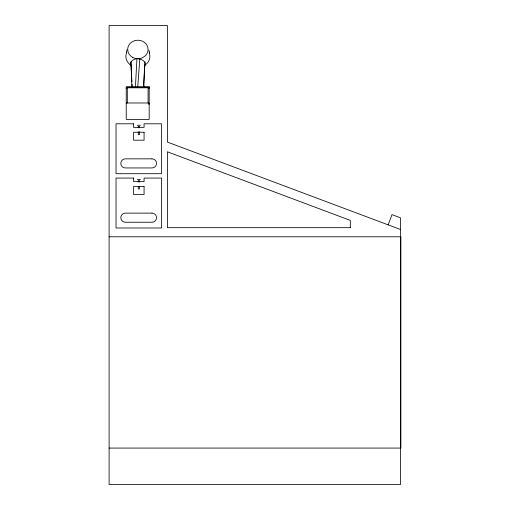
<?xml version="1.0" encoding="UTF-8"?>
<svg xmlns="http://www.w3.org/2000/svg" width="510" height="510" viewBox="0 0 510 510"><rect width="100%" height="100%" fill="white"/><g stroke="black" fill="none" stroke-linecap="round" stroke-linejoin="round"><path stroke-width="0.76" d="M143.903 87.076L144.719 64.585M135.386 87.497L136.909 59.389M143.38 86.802L144.993 61.786M137.668 87.771L139.791 59.134M126.359 52.383L127.016 49.77M388.167 224.865L392.005 214.633L400.535 217.827L400.535 484.5L109.102 484.5L109.102 25.5L167.388 25.5L167.388 142.073L400.535 229.5M144.706 66.096L145.229 64.668A19.584 8.275 0 0 0 144.999 62.819C142.43 57.56 132.396 57.171 130.534 63.144A19.584 8.275 0 0 0 130.77 64.993L131.28 65.93M126.225 103.441A1.09 0.459 0 0 1 127.315 102.982L148.085 102.982A1.09 0.459 0 0 1 149.175 103.441M137.279 125.256L140.428 125.256M137.279 179.533L140.428 179.533M109.102 236.787L400.535 236.787M109.102 448.073L400.535 448.073M148.939 50.369L149.538 53.021L149.309 52.02M130.77 62.367L131.95 81.906M132.09 84.246L132.237 86.623M131.044 61.417L131.861 86.662M400.898 236.787L400.898 448.073M148.085 87.172L148.085 102.982M139.459 127.838L139.459 126.327L138.255 126.327L138.255 127.838M139.459 131.625L139.459 134.646L138.255 134.646L138.255 131.625M139.459 182.121L139.459 180.604L138.255 180.604L138.255 182.121M139.459 186.66L139.459 188.929L138.255 188.929L138.255 186.66M127.315 87.172L127.315 102.982M148.678 103.128A1.09 0.988 0 0 1 149.175 103.957A1.09 0.459 0 0 1 148.678 104.346M149.271 52.881A12.03 10.901 0 0 1 144.795 65.299M131.803 65.784A12.03 10.901 0 0 1 126.748 52.262M149.175 86.802L126.225 86.802L126.225 119.142A1.09 0.459 0 0 0 127.315 119.608L148.085 119.608A1.09 0.459 0 0 0 149.175 119.142L149.175 86.802M148.085 87.261L127.315 87.261A1.09 0.988 0 0 0 126.225 88.255A1.09 0.459 0 0 1 127.315 87.79L148.085 87.79A1.09 0.459 0 0 1 149.175 88.255A1.09 0.988 0 0 0 148.085 87.261M133.512 123.796L116.025 123.796L116.025 173.706L161.562 173.706L161.562 123.796L144.075 123.796L144.075 127.353L133.512 127.353L133.512 123.796M144.075 132.262L133.512 132.262L133.512 140.186L144.075 140.186L144.075 132.262M151.967 158.846L125.377 158.846A4.552 4.552 0 0 0 120.819 163.398A4.552 4.552 0 0 0 125.377 167.949L151.967 167.949A4.552 4.552 0 0 0 156.519 163.398A4.552 4.552 0 0 0 151.967 158.846M133.512 178.073L116.025 178.073L116.025 227.983L161.562 227.983L161.562 178.073L144.075 178.073L144.075 181.63L133.512 181.63L133.512 178.073M144.075 186.539L133.512 186.539L133.512 194.469L144.075 194.469L144.075 186.539M151.967 213.123L125.377 213.123A4.552 4.552 0 0 0 120.819 217.674A4.552 4.552 0 0 0 125.377 222.232L151.967 222.232A4.552 4.552 0 0 0 156.519 217.674A4.552 4.552 0 0 0 151.967 213.123M350.306 227.677L167.388 227.677L167.388 151.795L350.306 220.39L350.306 227.677M132.517 57.311A10.2 9.244 0 0 0 148.078 49.731A10.2 9.244 0 0 0 133.053 41.304A10.2 9.244 0 0 0 132.517 57.311"/></g></svg>
